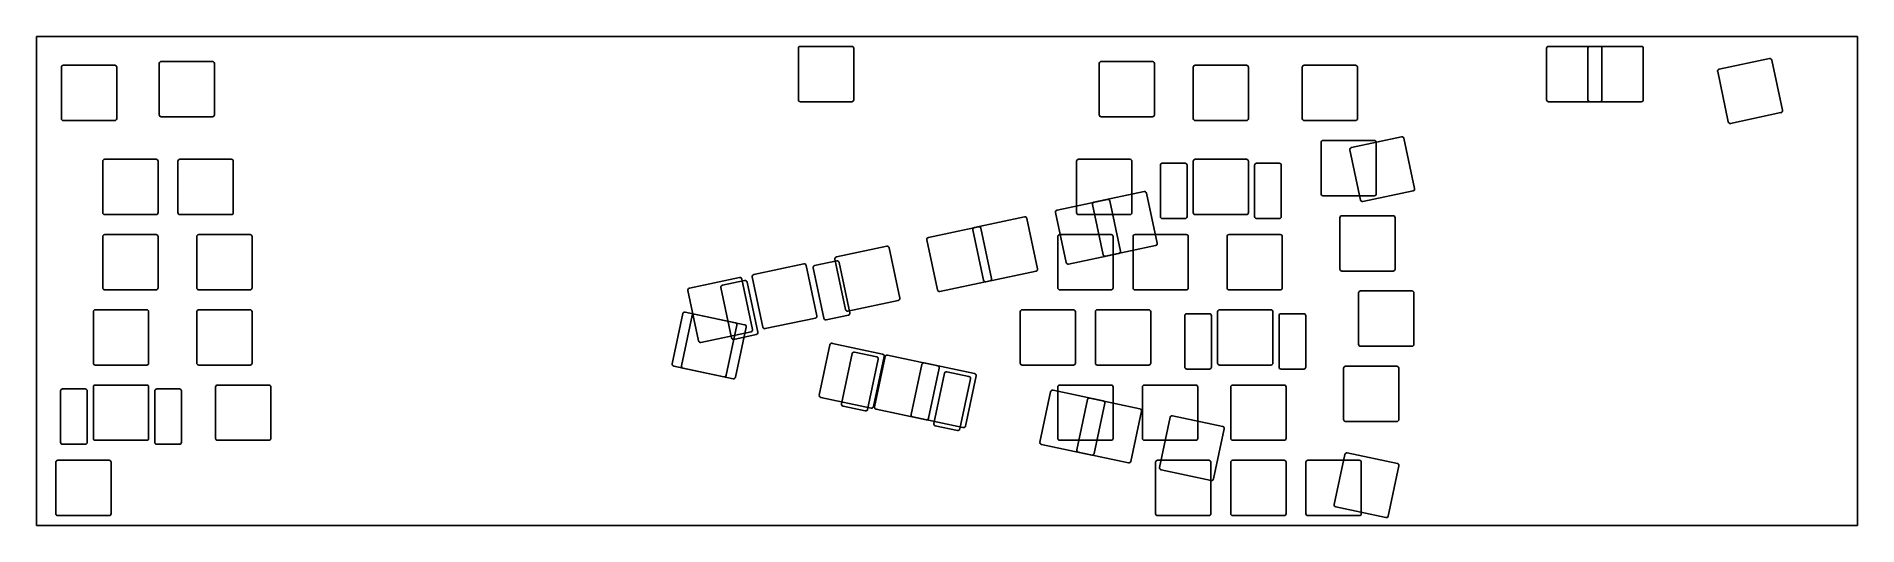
# Model space of a CAD drawing. Header units: millimetres. Extents: x 0 to 461, y -124 to 0.
import ezdxf

# ---------------------------------------------------------------- set-up
doc = ezdxf.new("R2010")
doc.units = ezdxf.units.MM

msp = doc.modelspace()

# ---------------------------------------------------------------- linework, layer by layer
for p, q in [((0, 0), (461.34, 0)), ((0, 0), (0, -123.83)), ((461.34, 0), (461.34, -123.83)), ((193.03, -3.02), (193.03, -16.02)), ((193.03, -3.02), (193.03, -16.02)), ((193.53, -2.52), (206.53, -2.52)), ((193.53, -2.52), (206.53, -2.52)), ((207.03, -3.02), (207.03, -16.02)), ((207.03, -3.02), (207.03, -16.02)), ((382.57, -3.02), (382.57, -16.02)), ((383.07, -2.52), (396.07, -2.52)), ((393.05, -3.02), (393.05, -16.02)), ((393.55, -2.52), (406.55, -2.52)), ((396.57, -3.02), (396.57, -16.02)), ((407.05, -3.02), (407.05, -16.02)), ((6.33, -7.79), (6.33, -20.79)), ((6.83, -7.29), (19.84, -7.29)), ((20.34, -7.79), (20.34, -20.79)), ((31.1, -6.83), (31.1, -19.84)), ((31.6, -6.33), (44.6, -6.33)), ((45.1, -6.83), (45.1, -19.84)), ((269.23, -6.83), (269.23, -19.84)), ((269.73, -6.33), (282.73, -6.33)), ((283.23, -6.83), (283.23, -19.84)), ((293.04, -7.79), (293.04, -20.79)), ((293.54, -7.29), (306.54, -7.29)), ((307.04, -7.79), (307.04, -20.79)), ((320.66, -7.79), (320.66, -20.79)), ((321.16, -7.29), (334.16, -7.29)), ((334.66, -7.79), (334.66, -20.79)), ((425.9, -8.9), (428.6, -21.61)), ((426.28, -8.3), (439, -5.6)), ((439.59, -5.99), (442.29, -18.7)), ((193.53, -16.52), (206.53, -16.52)), ((193.53, -16.52), (206.53, -16.52)), ((383.07, -16.52), (396.07, -16.52)), ((393.55, -16.52), (406.55, -16.52)), ((6.83, -21.29), (19.84, -21.29)), ((31.6, -20.34), (44.6, -20.34)), ((269.73, -20.34), (282.73, -20.34)), ((293.54, -21.29), (306.54, -21.29)), ((321.16, -21.29), (334.16, -21.29)), ((429.19, -22), (441.91, -19.29)), ((325.42, -26.84), (325.42, -39.84)), ((325.92, -26.34), (338.92, -26.34)), ((333.11, -28.11), (345.83, -25.4)), ((333.11, -28.11), (345.83, -25.4)), ((333.11, -28.11), (345.83, -25.4)), ((333.11, -28.11), (345.83, -25.4)), ((339.42, -26.84), (339.42, -39.84)), ((346.42, -25.79), (349.12, -38.51)), ((346.42, -25.79), (349.12, -38.51)), ((346.42, -25.79), (349.12, -38.51)), ((346.42, -25.79), (349.12, -38.51)), ((16.81, -31.6), (16.81, -44.6)), ((17.31, -31.1), (30.31, -31.1)), ((30.81, -31.6), (30.81, -44.6)), ((35.86, -31.6), (35.86, -44.6)), ((36.36, -31.1), (49.36, -31.1)), ((49.86, -31.6), (49.86, -44.6)), ((263.51, -31.6), (263.51, -44.6)), ((264.01, -31.1), (277.01, -31.1)), ((277.51, -31.6), (277.51, -44.6)), ((285.22, -32.1), (290.97, -32.1)), ((293.04, -31.6), (293.04, -44.6)), ((293.54, -31.1), (306.54, -31.1)), ((307.04, -31.6), (307.04, -44.6)), ((309.1, -32.1), (314.85, -32.1)), ((332.73, -28.7), (335.43, -41.42)), ((332.73, -28.7), (335.43, -41.42)), ((332.73, -28.7), (335.43, -41.42)), ((332.73, -28.7), (335.43, -41.42)), ((284.72, -32.6), (284.72, -45.6)), ((291.47, -32.6), (291.47, -45.6)), ((308.6, -32.6), (308.6, -45.6)), ((315.35, -32.6), (315.35, -45.6)), ((258.58, -43.95), (271.29, -41.25)), ((258.58, -43.95), (271.29, -41.25)), ((258.58, -43.95), (271.29, -41.25)), ((258.58, -43.95), (271.29, -41.25)), ((267.89, -41.97), (280.61, -39.27)), ((281.2, -39.65), (283.91, -52.37)), ((325.92, -40.34), (338.92, -40.34)), ((336.02, -41.8), (348.74, -39.1)), ((336.02, -41.8), (348.74, -39.1)), ((336.02, -41.8), (348.74, -39.1)), ((336.02, -41.8), (348.74, -39.1)), ((17.31, -45.1), (30.31, -45.1)), ((36.36, -45.1), (49.36, -45.1)), ((237.61, -48.41), (250.33, -45.7)), ((250.92, -46.09), (253.63, -58.8)), ((258.19, -44.54), (260.9, -57.26)), ((258.19, -44.54), (260.9, -57.26)), ((258.19, -44.54), (260.9, -57.26)), ((258.19, -44.54), (260.9, -57.26)), ((264.01, -45.1), (277.01, -45.1)), ((267.51, -42.56), (270.21, -55.28)), ((271.89, -41.63), (274.59, -54.35)), ((271.89, -41.63), (274.59, -54.35)), ((271.89, -41.63), (274.59, -54.35)), ((271.89, -41.63), (274.59, -54.35)), ((285.22, -46.1), (290.97, -46.1)), ((293.54, -45.1), (306.54, -45.1)), ((309.1, -46.1), (314.85, -46.1)), ((330.19, -45.89), (330.19, -58.89)), ((330.69, -45.39), (343.69, -45.39)), ((344.19, -45.89), (344.19, -58.89)), ((16.81, -50.65), (16.81, -63.65)), ((17.31, -50.15), (30.31, -50.15)), ((30.81, -50.65), (30.81, -63.65)), ((40.62, -50.65), (40.62, -63.65)), ((41.12, -50.15), (54.12, -50.15)), ((54.62, -50.65), (54.62, -63.65)), ((225.97, -50.88), (238.68, -48.18)), ((237.23, -49), (239.93, -61.71)), ((239.28, -48.56), (241.98, -61.28)), ((258.75, -50.65), (258.75, -63.65)), ((259.25, -50.15), (272.25, -50.15)), ((272.75, -50.65), (272.75, -63.65)), ((277.8, -50.65), (277.8, -63.65)), ((278.3, -50.15), (291.3, -50.15)), ((291.8, -50.65), (291.8, -63.65)), ((301.61, -50.65), (301.61, -63.65)), ((302.11, -50.15), (315.11, -50.15)), ((315.61, -50.65), (315.61, -63.65)), ((202.68, -55.83), (215.39, -53.13)), ((202.68, -55.83), (215.39, -53.13)), ((202.68, -55.83), (215.39, -53.13)), ((202.68, -55.83), (215.39, -53.13)), ((202.68, -55.83), (215.39, -53.13)), ((215.99, -53.51), (218.69, -66.23)), ((215.99, -53.51), (218.69, -66.23)), ((215.99, -53.51), (218.69, -66.23)), ((215.99, -53.51), (218.69, -66.23)), ((215.99, -53.51), (218.69, -66.23)), ((225.58, -51.47), (228.29, -64.19)), ((261.49, -57.64), (274.2, -54.94)), ((261.49, -57.64), (274.2, -54.94)), ((261.49, -57.64), (274.2, -54.94)), ((261.49, -57.64), (274.2, -54.94)), ((270.81, -55.66), (283.52, -52.96)), ((181.71, -60.29), (194.43, -57.58)), ((195.02, -57.97), (197.73, -70.69)), ((196.76, -58.62), (199.46, -71.34)), ((197.14, -58.03), (202.77, -56.83)), ((202.29, -56.42), (204.99, -69.14)), ((202.29, -56.42), (204.99, -69.14)), ((202.29, -56.42), (204.99, -69.14)), ((202.29, -56.42), (204.99, -69.14)), ((202.29, -56.42), (204.99, -69.14)), ((203.36, -57.22), (206.06, -69.94)), ((240.53, -62.1), (253.24, -59.4)), ((330.69, -59.39), (343.69, -59.39)), ((17.31, -64.15), (30.31, -64.15)), ((41.12, -64.15), (54.12, -64.15)), ((165.02, -64.35), (167.73, -77.06)), ((165.02, -64.35), (167.73, -77.06)), ((165.02, -64.35), (167.73, -77.06)), ((165.02, -64.35), (167.73, -77.06)), ((165.02, -64.35), (167.73, -77.06)), ((165.41, -63.75), (178.12, -61.05)), ((165.41, -63.75), (178.12, -61.05)), ((165.41, -63.75), (178.12, -61.05)), ((165.41, -63.75), (178.12, -61.05)), ((165.41, -63.75), (178.12, -61.05)), ((173.4, -63.59), (176.11, -76.3)), ((173.79, -62.99), (179.41, -61.8)), ((178.72, -61.44), (181.42, -74.15)), ((178.72, -61.44), (181.42, -74.15)), ((178.72, -61.44), (181.42, -74.15)), ((178.72, -61.44), (181.42, -74.15)), ((178.72, -61.44), (181.42, -74.15)), ((180.01, -62.18), (182.71, -74.9)), ((181.33, -60.88), (184.03, -73.6)), ((228.88, -64.58), (241.6, -61.87)), ((259.25, -64.15), (272.25, -64.15)), ((278.3, -64.15), (291.3, -64.15)), ((302.11, -64.15), (315.11, -64.15)), ((335.45, -64.44), (348.45, -64.44)), ((14.93, -69.2), (27.93, -69.2)), ((41.12, -69.2), (54.12, -69.2)), ((205.59, -69.53), (218.3, -66.82)), ((205.59, -69.53), (218.3, -66.82)), ((205.59, -69.53), (218.3, -66.82)), ((205.59, -69.53), (218.3, -66.82)), ((205.59, -69.53), (218.3, -66.82)), ((249.72, -69.2), (262.72, -69.2)), ((268.77, -69.2), (281.77, -69.2)), ((299.73, -69.2), (312.73, -69.2)), ((334.95, -64.94), (334.95, -77.94)), ((348.95, -64.94), (348.95, -77.94)), ((14.43, -69.7), (14.43, -82.7)), ((28.43, -69.7), (28.43, -82.7)), ((40.62, -69.7), (40.62, -82.7)), ((54.62, -69.7), (54.62, -82.7)), ((163.77, -70.16), (161.06, -82.87)), ((163.77, -70.16), (161.06, -82.87)), ((163.77, -70.16), (161.06, -82.87)), ((163.77, -70.16), (161.06, -82.87)), ((163.77, -70.16), (161.06, -82.87)), ((166.1, -70.65), (163.39, -83.37)), ((164.36, -69.77), (177.07, -72.48)), ((164.36, -69.77), (177.07, -72.48)), ((164.36, -69.77), (177.07, -72.48)), ((164.36, -69.77), (177.07, -72.48)), ((164.36, -69.77), (177.07, -72.48)), ((166.69, -70.27), (179.4, -72.97)), ((177.46, -73.07), (174.76, -85.79)), ((177.46, -73.07), (174.76, -85.79)), ((177.46, -73.07), (174.76, -85.79)), ((177.46, -73.07), (174.76, -85.79)), ((177.46, -73.07), (174.76, -85.79)), ((179.79, -73.56), (177.09, -86.28)), ((184.62, -73.98), (197.34, -71.28)), ((200.05, -71.72), (205.68, -70.53)), ((249.22, -69.7), (249.22, -82.7)), ((263.22, -69.7), (263.22, -82.7)), ((268.27, -69.7), (268.27, -82.7)), ((282.27, -69.7), (282.27, -82.7)), ((290.92, -70.7), (290.92, -83.7)), ((291.42, -70.2), (297.17, -70.2)), ((297.67, -70.7), (297.67, -83.7)), ((299.23, -69.7), (299.23, -82.7)), ((313.23, -69.7), (313.23, -82.7)), ((314.79, -70.7), (314.79, -83.7)), ((315.29, -70.2), (321.04, -70.2)), ((321.54, -70.7), (321.54, -83.7)), ((168.32, -77.45), (181.04, -74.74)), ((168.32, -77.45), (181.04, -74.74)), ((168.32, -77.45), (181.04, -74.74)), ((168.32, -77.45), (181.04, -74.74)), ((168.32, -77.45), (181.04, -74.74)), ((176.7, -76.69), (182.33, -75.49)), ((201.03, -78.08), (198.33, -90.8)), ((201.03, -78.08), (198.33, -90.8)), ((201.03, -78.08), (198.33, -90.8)), ((201.03, -78.08), (198.33, -90.8)), ((201.03, -78.08), (198.33, -90.8)), ((201.63, -77.7), (214.34, -80.4)), ((201.63, -77.7), (214.34, -80.4)), ((201.63, -77.7), (214.34, -80.4)), ((201.63, -77.7), (214.34, -80.4)), ((201.63, -77.7), (214.34, -80.4)), ((206.67, -80.3), (203.97, -93.02)), ((207.26, -79.92), (212.89, -81.11)), ((213.27, -81.7), (210.57, -94.42)), ((214.73, -80.99), (212.02, -93.71)), ((214.73, -80.99), (212.02, -93.71)), ((214.73, -80.99), (212.02, -93.71)), ((214.73, -80.99), (212.02, -93.71)), ((214.73, -80.99), (212.02, -93.71)), ((215.01, -81.05), (212.31, -93.77)), ((215.6, -80.67), (228.32, -83.37)), ((224.33, -83.03), (221.62, -95.75)), ((224.92, -82.65), (237.63, -85.35)), ((335.45, -78.44), (348.45, -78.44)), ((14.93, -83.2), (27.93, -83.2)), ((41.12, -83.2), (54.12, -83.2)), ((161.45, -83.47), (174.16, -86.17)), ((161.45, -83.47), (174.16, -86.17)), ((161.45, -83.47), (174.16, -86.17)), ((161.45, -83.47), (174.16, -86.17)), ((161.45, -83.47), (174.16, -86.17)), ((163.78, -83.96), (176.49, -86.67)), ((228.7, -83.96), (226, -96.68)), ((230.02, -85.26), (227.32, -97.98)), ((230.62, -84.88), (236.24, -86.08)), ((236.63, -86.67), (233.92, -99.38)), ((238.02, -85.94), (235.32, -98.66)), ((249.72, -83.2), (262.72, -83.2)), ((268.77, -83.2), (281.77, -83.2)), ((291.42, -84.2), (297.17, -84.2)), ((299.73, -83.2), (312.73, -83.2)), ((315.29, -84.2), (321.04, -84.2)), ((331.14, -83.99), (331.14, -96.99)), ((331.64, -83.49), (344.64, -83.49)), ((345.14, -83.99), (345.14, -96.99)), ((6.12, -89.75), (6.12, -102.75)), ((6.62, -89.25), (12.37, -89.25)), ((12.87, -89.75), (12.87, -102.75)), ((14.43, -88.75), (14.43, -101.75)), ((14.93, -88.25), (27.93, -88.25)), ((28.43, -88.75), (28.43, -101.75)), ((29.99, -89.75), (29.99, -102.75)), ((30.49, -89.25), (36.24, -89.25)), ((36.74, -89.75), (36.74, -102.75)), ((45.39, -88.75), (45.39, -101.75)), ((45.89, -88.25), (58.89, -88.25)), ((59.39, -88.75), (59.39, -101.75)), ((198.72, -91.39), (211.43, -94.09)), ((198.72, -91.39), (211.43, -94.09)), ((198.72, -91.39), (211.43, -94.09)), ((198.72, -91.39), (211.43, -94.09)), ((198.72, -91.39), (211.43, -94.09)), ((256.93, -89.96), (254.23, -102.68)), ((256.93, -89.96), (254.23, -102.68)), ((256.93, -89.96), (254.23, -102.68)), ((256.93, -89.96), (254.23, -102.68)), ((257.53, -89.58), (270.24, -92.28)), ((257.53, -89.58), (270.24, -92.28)), ((257.53, -89.58), (270.24, -92.28)), ((257.53, -89.58), (270.24, -92.28)), ((258.75, -88.75), (258.75, -101.75)), ((259.25, -88.25), (272.25, -88.25)), ((266.25, -91.94), (263.55, -104.66)), ((266.84, -91.56), (279.56, -94.26)), ((272.75, -88.75), (272.75, -101.75)), ((280.18, -88.75), (280.18, -101.75)), ((280.68, -88.25), (293.68, -88.25)), ((294.18, -88.75), (294.18, -101.75)), ((302.56, -88.75), (302.56, -101.75)), ((303.06, -88.25), (316.06, -88.25)), ((316.56, -88.75), (316.56, -101.75)), ((204.35, -93.61), (209.98, -94.81)), ((212.69, -94.36), (225.41, -97.06)), ((222.01, -96.34), (234.72, -99.04)), ((270.63, -92.87), (267.93, -105.59)), ((270.63, -92.87), (267.93, -105.59)), ((270.63, -92.87), (267.93, -105.59)), ((270.63, -92.87), (267.93, -105.59)), ((279.95, -94.85), (277.24, -107.57)), ((287.21, -96.4), (284.51, -109.11)), ((287.81, -96.01), (300.52, -98.72)), ((227.71, -98.57), (233.33, -99.77)), ((300.91, -99.31), (298.21, -112.03)), ((331.64, -97.49), (344.64, -97.49)), ((6.62, -103.25), (12.37, -103.25)), ((14.93, -102.25), (27.93, -102.25)), ((30.49, -103.25), (36.24, -103.25)), ((45.89, -102.25), (58.89, -102.25)), ((254.62, -103.27), (267.33, -105.97)), ((254.62, -103.27), (267.33, -105.97)), ((254.62, -103.27), (267.33, -105.97)), ((254.62, -103.27), (267.33, -105.97)), ((259.25, -102.25), (272.25, -102.25)), ((263.93, -105.25), (276.65, -107.95)), ((280.68, -102.25), (293.68, -102.25)), ((303.06, -102.25), (316.06, -102.25)), ((331.47, -105.81), (328.77, -118.52)), ((331.47, -105.81), (328.77, -118.52)), ((331.47, -105.81), (328.77, -118.52)), ((331.47, -105.81), (328.77, -118.52)), ((332.06, -105.42), (344.78, -108.12)), ((332.06, -105.42), (344.78, -108.12)), ((332.06, -105.42), (344.78, -108.12)), ((332.06, -105.42), (344.78, -108.12)), ((4.91, -107.8), (4.91, -120.8)), ((5.41, -107.3), (18.41, -107.3)), ((18.91, -107.8), (18.91, -120.8)), ((283.51, -107.8), (283.51, -120.8)), ((284.01, -107.3), (297.01, -107.3)), ((284.9, -109.71), (297.61, -112.41)), ((297.51, -107.8), (297.51, -120.8)), ((302.56, -107.8), (302.56, -120.8)), ((303.06, -107.3), (316.06, -107.3)), ((316.56, -107.8), (316.56, -120.8)), ((321.61, -107.8), (321.61, -120.8)), ((322.11, -107.3), (335.11, -107.3)), ((335.61, -107.8), (335.61, -120.8)), ((345.16, -108.72), (342.46, -121.43)), ((345.16, -108.72), (342.46, -121.43)), ((345.16, -108.72), (342.46, -121.43)), ((345.16, -108.72), (342.46, -121.43)), ((329.15, -119.11), (341.87, -121.82)), ((329.15, -119.11), (341.87, -121.82)), ((329.15, -119.11), (341.87, -121.82)), ((329.15, -119.11), (341.87, -121.82)), ((0, -123.83), (461.34, -123.83)), ((5.41, -121.3), (18.41, -121.3)), ((284.01, -121.3), (297.01, -121.3)), ((303.06, -121.3), (316.06, -121.3)), ((322.11, -121.3), (335.11, -121.3))]:
    msp.add_line(p, q)
for centre, start, end in [((193.53, -3.02), 90, 180), ((193.53, -3.02), 90, 180), ((206.53, -3.02), 0, 90), ((206.53, -3.02), 0, 90), ((383.07, -3.02), 90, 180), ((393.55, -3.02), 90, 180), ((396.07, -3.02), 0, 90), ((406.55, -3.02), 0, 90), ((6.83, -7.79), 90, 180), ((19.84, -7.79), 0, 90), ((31.6, -6.83), 90, 180), ((44.6, -6.83), 0, 90), ((269.73, -6.83), 90, 180), ((282.73, -6.83), 0, 90), ((293.54, -7.79), 90, 180), ((306.54, -7.79), 0, 90), ((321.16, -7.79), 90, 180), ((334.16, -7.79), 0, 90), ((426.38, -8.79), 102, 192), ((439.1, -6.09), 12, 102), ((193.53, -16.02), 180, 270), ((193.53, -16.02), 180, 270), ((206.53, -16.02), 270, 360), ((206.53, -16.02), 270, 360), ((383.07, -16.02), 180, 270), ((393.55, -16.02), 180, 270), ((396.07, -16.02), 270, 360), ((406.55, -16.02), 270, 360), ((6.83, -20.79), 180, 270), ((19.84, -20.79), 270, 360), ((31.6, -19.84), 180, 270), ((44.6, -19.84), 270, 360), ((269.73, -19.84), 180, 270), ((282.73, -19.84), 270, 360), ((293.54, -20.79), 180, 270), ((306.54, -20.79), 270, 360), ((321.16, -20.79), 180, 270), ((334.16, -20.79), 270, 360), ((429.09, -21.51), 192, 282), ((441.8, -18.81), 282, 372), ((325.92, -26.84), 90, 180), ((338.92, -26.84), 0, 90), ((345.93, -25.89), 12, 102), ((345.93, -25.89), 12, 102), ((345.93, -25.89), 12, 102), ((345.93, -25.89), 12, 102), ((17.31, -31.6), 90, 180), ((30.31, -31.6), 0, 90), ((36.36, -31.6), 90, 180), ((49.36, -31.6), 0, 90), ((264.01, -31.6), 90, 180), ((277.01, -31.6), 0, 90), ((285.22, -32.6), 90, 180), ((290.97, -32.6), 0, 90), ((293.54, -31.6), 90, 180), ((306.54, -31.6), 0, 90), ((309.1, -32.6), 90, 180), ((314.85, -32.6), 0, 90), ((333.22, -28.6), 102, 192), ((333.22, -28.6), 102, 192), ((333.22, -28.6), 102, 192), ((333.22, -28.6), 102, 192), ((271.4, -41.74), 12, 102), ((271.4, -41.74), 12, 102), ((271.4, -41.74), 12, 102), ((271.4, -41.74), 12, 102), ((280.71, -39.76), 12, 102), ((325.92, -39.84), 180, 270), ((335.92, -41.31), 192, 282), ((335.92, -41.31), 192, 282), ((335.92, -41.31), 192, 282), ((335.92, -41.31), 192, 282), ((338.92, -39.84), 270, 360), ((348.64, -38.61), 282, 372), ((348.64, -38.61), 282, 372), ((348.64, -38.61), 282, 372), ((348.64, -38.61), 282, 372), ((17.31, -44.6), 180, 270), ((30.31, -44.6), 270, 360), ((36.36, -44.6), 180, 270), ((49.36, -44.6), 270, 360), ((250.43, -46.19), 12, 102), ((258.68, -44.44), 102, 192), ((258.68, -44.44), 102, 192), ((258.68, -44.44), 102, 192), ((258.68, -44.44), 102, 192), ((264.01, -44.6), 180, 270), ((268, -42.46), 102, 192), ((277.01, -44.6), 270, 360), ((285.22, -45.6), 180, 270), ((290.97, -45.6), 270, 360), ((293.54, -44.6), 180, 270), ((306.54, -44.6), 270, 360), ((309.1, -45.6), 180, 270), ((314.85, -45.6), 270, 360), ((330.69, -45.89), 90, 180), ((343.69, -45.89), 0, 90), ((17.31, -50.65), 90, 180), ((30.31, -50.65), 0, 90), ((41.12, -50.65), 90, 180), ((54.12, -50.65), 0, 90), ((237.72, -48.89), 102, 192), ((238.79, -48.67), 12, 102), ((259.25, -50.65), 90, 180), ((272.25, -50.65), 0, 90), ((278.3, -50.65), 90, 180), ((291.3, -50.65), 0, 90), ((302.11, -50.65), 90, 180), ((315.11, -50.65), 0, 90), ((215.5, -53.62), 12, 102), ((215.5, -53.62), 12, 102), ((215.5, -53.62), 12, 102), ((215.5, -53.62), 12, 102), ((215.5, -53.62), 12, 102), ((226.07, -51.37), 102, 192), ((270.7, -55.17), 192, 282), ((274.1, -54.45), 282, 372), ((274.1, -54.45), 282, 372), ((274.1, -54.45), 282, 372), ((274.1, -54.45), 282, 372), ((283.42, -52.47), 282, 372), ((194.53, -58.07), 12, 102), ((197.25, -58.52), 102, 192), ((202.78, -56.32), 102, 192), ((202.78, -56.32), 102, 192), ((202.78, -56.32), 102, 192), ((202.78, -56.32), 102, 192), ((202.78, -56.32), 102, 192), ((202.87, -57.32), 12, 102), ((253.14, -58.91), 282, 372), ((261.38, -57.15), 192, 282), ((261.38, -57.15), 192, 282), ((261.38, -57.15), 192, 282), ((261.38, -57.15), 192, 282), ((330.69, -58.89), 180, 270), ((343.69, -58.89), 270, 360), ((17.31, -63.65), 180, 270), ((30.31, -63.65), 270, 360), ((41.12, -63.65), 180, 270), ((54.12, -63.65), 270, 360), ((165.51, -64.24), 102, 192), ((165.51, -64.24), 102, 192), ((165.51, -64.24), 102, 192), ((165.51, -64.24), 102, 192), ((165.51, -64.24), 102, 192), ((173.89, -63.48), 102, 192), ((178.23, -61.54), 12, 102), ((178.23, -61.54), 12, 102), ((178.23, -61.54), 12, 102), ((178.23, -61.54), 12, 102), ((178.23, -61.54), 12, 102), ((179.52, -62.29), 12, 102), ((181.82, -60.78), 102, 192), ((228.78, -64.09), 192, 282), ((240.42, -61.61), 192, 282), ((241.49, -61.38), 282, 372), ((259.25, -63.65), 180, 270), ((272.25, -63.65), 270, 360), ((278.3, -63.65), 180, 270), ((291.3, -63.65), 270, 360), ((302.11, -63.65), 180, 270), ((315.11, -63.65), 270, 360), ((335.45, -64.94), 90, 180), ((348.45, -64.94), 0, 90), ((14.93, -69.7), 90, 180), ((27.93, -69.7), 0, 90), ((41.12, -69.7), 90, 180), ((54.12, -69.7), 0, 90), ((205.48, -69.04), 192, 282), ((205.48, -69.04), 192, 282), ((205.48, -69.04), 192, 282), ((205.48, -69.04), 192, 282), ((205.48, -69.04), 192, 282), ((218.2, -66.33), 282, 372), ((218.2, -66.33), 282, 372), ((218.2, -66.33), 282, 372), ((218.2, -66.33), 282, 372), ((218.2, -66.33), 282, 372), ((249.72, -69.7), 90, 180), ((262.72, -69.7), 0, 90), ((268.77, -69.7), 90, 180), ((281.77, -69.7), 0, 90), ((299.73, -69.7), 90, 180), ((312.73, -69.7), 0, 90), ((164.25, -70.26), 78, 168), ((164.25, -70.26), 78, 168), ((164.25, -70.26), 78, 168), ((164.25, -70.26), 78, 168), ((164.25, -70.26), 78, 168), ((166.58, -70.76), 78, 168), ((176.97, -72.97), -12, 78), ((176.97, -72.97), -12, 78), ((176.97, -72.97), -12, 78), ((176.97, -72.97), -12, 78), ((176.97, -72.97), -12, 78), ((179.3, -73.46), -12, 78), ((184.52, -73.49), 192, 282), ((197.24, -70.79), 282, 372), ((199.95, -71.24), 192, 282), ((205.58, -70.04), 282, 372), ((291.42, -70.7), 90, 180), ((297.17, -70.7), 0, 90), ((315.29, -70.7), 90, 180), ((321.04, -70.7), 0, 90), ((168.22, -76.96), 192, 282), ((168.22, -76.96), 192, 282), ((168.22, -76.96), 192, 282), ((168.22, -76.96), 192, 282), ((168.22, -76.96), 192, 282), ((176.6, -76.2), 192, 282), ((180.93, -74.26), 282, 372), ((180.93, -74.26), 282, 372), ((180.93, -74.26), 282, 372), ((180.93, -74.26), 282, 372), ((180.93, -74.26), 282, 372), ((182.22, -75), 282, 372), ((201.52, -78.18), 78, 168), ((201.52, -78.18), 78, 168), ((201.52, -78.18), 78, 168), ((201.52, -78.18), 78, 168), ((201.52, -78.18), 78, 168), ((335.45, -77.94), 180, 270), ((348.45, -77.94), 270, 360), ((14.93, -82.7), 180, 270), ((27.93, -82.7), 270, 360), ((41.12, -82.7), 180, 270), ((54.12, -82.7), 270, 360), ((161.55, -82.98), 168, 258), ((161.55, -82.98), 168, 258), ((161.55, -82.98), 168, 258), ((161.55, -82.98), 168, 258), ((161.55, -82.98), 168, 258), ((207.16, -80.4), 78, 168), ((212.78, -81.6), -12, 78), ((214.24, -80.89), -12, 78), ((214.24, -80.89), -12, 78), ((214.24, -80.89), -12, 78), ((214.24, -80.89), -12, 78), ((214.24, -80.89), -12, 78), ((215.5, -81.15), 78, 168), ((224.81, -83.14), 78, 168), ((249.72, -82.7), 180, 270), ((262.72, -82.7), 270, 360), ((268.77, -82.7), 180, 270), ((281.77, -82.7), 270, 360), ((299.73, -82.7), 180, 270), ((312.73, -82.7), 270, 360), ((163.88, -83.47), 168, 258), ((174.27, -85.68), 258, 348), ((174.27, -85.68), 258, 348), ((174.27, -85.68), 258, 348), ((174.27, -85.68), 258, 348), ((174.27, -85.68), 258, 348), ((176.6, -86.18), 258, 348), ((228.21, -83.86), -12, 78), ((230.51, -85.37), 78, 168), ((236.14, -86.56), -12, 78), ((237.53, -85.84), -12, 78), ((291.42, -83.7), 180, 270), ((297.17, -83.7), 270, 360), ((315.29, -83.7), 180, 270), ((321.04, -83.7), 270, 360), ((331.64, -83.99), 90, 180), ((344.64, -83.99), 0, 90), ((6.62, -89.75), 90, 180), ((12.37, -89.75), 0, 90), ((14.93, -88.75), 90, 180), ((27.93, -88.75), 0, 90), ((30.49, -89.75), 90, 180), ((36.24, -89.75), 0, 90), ((45.89, -88.75), 90, 180), ((58.89, -88.75), 0, 90), ((198.82, -90.9), 168, 258), ((198.82, -90.9), 168, 258), ((198.82, -90.9), 168, 258), ((198.82, -90.9), 168, 258), ((198.82, -90.9), 168, 258), ((257.42, -90.07), 78, 168), ((257.42, -90.07), 78, 168), ((257.42, -90.07), 78, 168), ((257.42, -90.07), 78, 168), ((259.25, -88.75), 90, 180), ((266.74, -92.05), 78, 168), ((272.25, -88.75), 0, 90), ((280.68, -88.75), 90, 180), ((293.68, -88.75), 0, 90), ((303.06, -88.75), 90, 180), ((316.06, -88.75), 0, 90), ((204.46, -93.12), 168, 258), ((210.08, -94.32), 258, 348), ((211.54, -93.6), 258, 348), ((211.54, -93.6), 258, 348), ((211.54, -93.6), 258, 348), ((211.54, -93.6), 258, 348), ((211.54, -93.6), 258, 348), ((212.79, -93.87), 168, 258), ((222.11, -95.85), 168, 258), ((225.51, -96.57), 258, 348), ((270.14, -92.77), -12, 78), ((270.14, -92.77), -12, 78), ((270.14, -92.77), -12, 78), ((270.14, -92.77), -12, 78), ((279.46, -94.75), -12, 78), ((287.7, -96.5), 78, 168), ((227.81, -98.08), 168, 258), ((233.43, -99.28), 258, 348), ((234.83, -98.55), 258, 348), ((300.42, -99.21), -12, 78), ((331.64, -96.99), 180, 270), ((344.64, -96.99), 270, 360), ((6.62, -102.75), 180, 270), ((12.37, -102.75), 270, 360), ((14.93, -101.75), 180, 270), ((27.93, -101.75), 270, 360), ((30.49, -102.75), 180, 270), ((36.24, -102.75), 270, 360), ((45.89, -101.75), 180, 270), ((58.89, -101.75), 270, 360), ((254.72, -102.78), 168, 258), ((254.72, -102.78), 168, 258), ((254.72, -102.78), 168, 258), ((254.72, -102.78), 168, 258), ((259.25, -101.75), 180, 270), ((264.04, -104.76), 168, 258), ((267.44, -105.49), 258, 348), ((267.44, -105.49), 258, 348), ((267.44, -105.49), 258, 348), ((267.44, -105.49), 258, 348), ((272.25, -101.75), 270, 360), ((280.68, -101.75), 180, 270), ((293.68, -101.75), 270, 360), ((303.06, -101.75), 180, 270), ((316.06, -101.75), 270, 360), ((331.96, -105.91), 78, 168), ((331.96, -105.91), 78, 168), ((331.96, -105.91), 78, 168), ((331.96, -105.91), 78, 168), ((5.41, -107.8), 90, 180), ((18.41, -107.8), 0, 90), ((276.75, -107.47), 258, 348), ((284.01, -107.8), 90, 180), ((285, -109.22), 168, 258), ((297.01, -107.8), 0, 90), ((303.06, -107.8), 90, 180), ((316.06, -107.8), 0, 90), ((322.11, -107.8), 90, 180), ((335.11, -107.8), 0, 90), ((344.67, -108.61), -12, 78), ((344.67, -108.61), -12, 78), ((344.67, -108.61), -12, 78), ((344.67, -108.61), -12, 78), ((297.72, -111.92), 258, 348), ((329.26, -118.63), 168, 258), ((329.26, -118.63), 168, 258), ((329.26, -118.63), 168, 258), ((329.26, -118.63), 168, 258), ((5.41, -120.8), 180, 270), ((18.41, -120.8), 270, 360), ((284.01, -120.8), 180, 270), ((297.01, -120.8), 270, 360), ((303.06, -120.8), 180, 270), ((316.06, -120.8), 270, 360), ((322.11, -120.8), 180, 270), ((335.11, -120.8), 270, 360), ((341.97, -121.33), 258, 348), ((341.97, -121.33), 258, 348), ((341.97, -121.33), 258, 348), ((341.97, -121.33), 258, 348)]:
    msp.add_arc(centre, 0.5, start, end)

doc.saveas('drawing.dxf')
